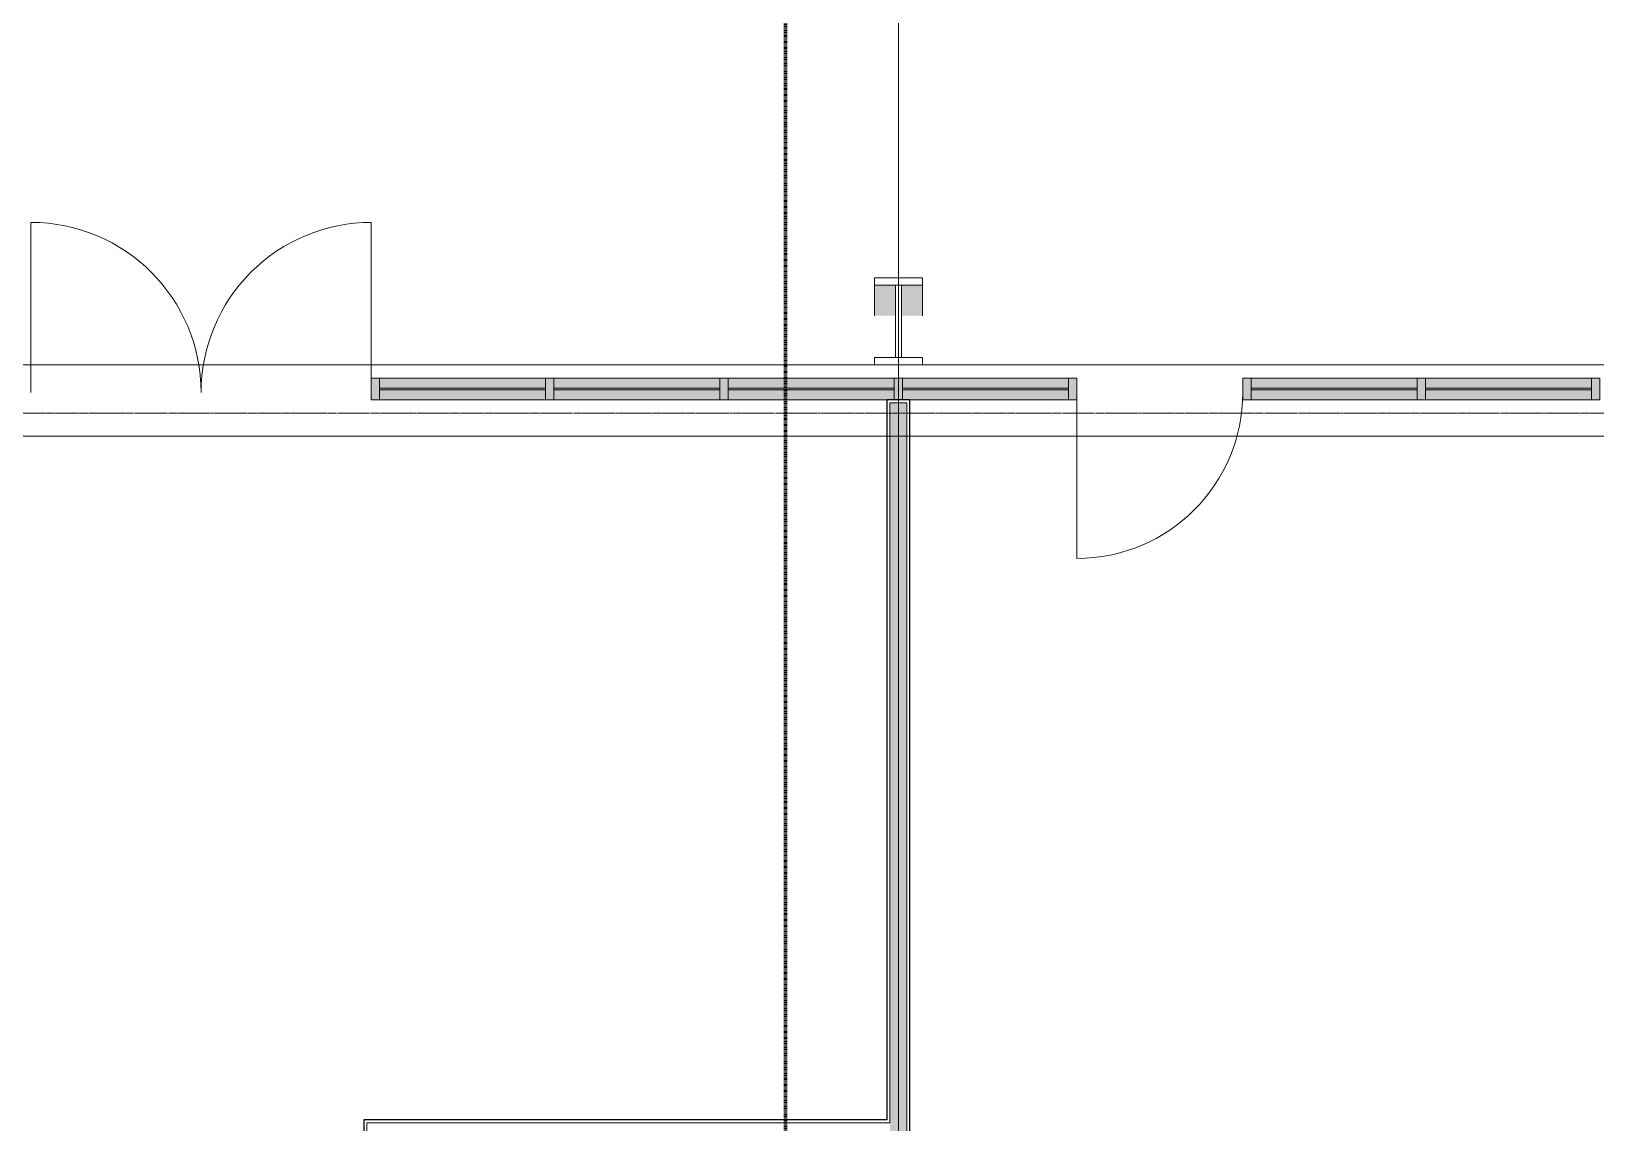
# Model space of a CAD drawing. Header units: inches. Extents: x 25369 to 33161, y -23509 to -20274.
# Drawn here: x 29993 to 30317.8, y -22516.9 to -22290.3 of the extents above; entities that cross this region are included whole.
import ezdxf

# ---------------------------------------------------------------- set-up
doc = ezdxf.new("R2010")
doc.units = ezdxf.units.IN
doc.header["$MEASUREMENT"] = 0
for name, pattern in [('Dash', [0.25, 0.125, -0.125]), ('Dash 1_16_', [0.125, 0.0625, -0.0625]), ('Grid Line 1_2_', [0.875, 0.5, -0.125, 0.125, -0.125])]:
    doc.linetypes.add(name, pattern=pattern)
for name, color, linetype, lineweight in [('A-ANNO-MATC', 214, 'Dash', 140), ('A-DETL', 90, 'Continuous', 9), ('A-DOOR', 31, 'Continuous', 9), ('A-GLAZ-CURT', 52, 'Continuous', 9), ('A-GLAZ-CWMG', 51, 'Continuous', 9), ('A-WALL', 113, 'Continuous', 9), ('A-WALL-PATT', 111, 'Continuous', 25), ('G-ANNO-SYMB', 111, 'Continuous', 9), ('I-WALL', 2, 'Continuous', 9), ('S-BEAM', 12, 'Continuous', 9), ('S-GRID', 1, 'Continuous', 9)]:
    doc.layers.add(name, color=color, linetype=linetype, lineweight=lineweight)
pattern_1 = [(225, (30173.017, -22360.053), (19.00703, -19.00703), []), (225, (30173.017, -22388.853), (19.00703, -19.00703), [])]
pattern_2 = [(0, (5929.126, 0), (61.44, 15.36), [2.534, -43.546, 2.534, -43.546, -245.76]), (0, (5929.126, 0), (61.44, 15.36), [-92.16, 2.534, -89.626, 2.534, -43.546, -107.52]), (0, (5929.126, 0), (61.44, 15.36), [-230.4, 2.534, -28.186, 2.534, -74.266]), (120, (5952.166, 7.68), (-44.02215, 45.528601), [2.534, -43.546, 2.534, -43.546, -245.76]), (120, (5952.166, 7.68), (-44.02215, 45.528601), [-92.16, 2.534, -89.626, 2.534, -43.546, -107.52]), (120, (5952.166, 7.68), (-44.02215, 45.528601), [-230.4, 2.534, -28.186, 2.534, -74.266]), (240, (5959.846, 38.4), (-17.41785, -60.888601), [2.534, -43.546, 2.534, -43.546, -245.76]), (240, (5959.846, 38.4), (-17.41785, -60.888601), [-92.16, 2.534, -89.626, 2.534, -43.546, -107.52]), (240, (5959.846, 38.4), (-17.41785, -60.888601), [-230.4, 2.534, -28.186, 2.534, -74.266])]

# ---------------------------------------------------------------- blocks, each defined once
blk = doc.blocks.new('Struct_Xcel_Sports Complex_rvt-2-Overall Floor Plan')
at = {"layer": 'A-DETL', "linetype": 'Dash 1_16_'}
for p, q in [((24238.89, -22359.55), (23959.39, -22359.55)), ((24528.39, -22359.55), (24248.89, -22359.55)), ((24241.52, -22369.55), (22804.02, -22369.55)), ((24629.02, -22369.55), (24246.27, -22369.55))]:
    blk.add_line(p, q, dxfattribs=at)
blk = doc.blocks.new('columns and girder2 - one-V31-Overall Floor Plan')
at = {"layer": 'S-BEAM'}
h = blk.add_hatch(dxfattribs=at)
h.set_pattern_fill('FP_28', color=256, style=0, pattern_type=2)
h.set_pattern_definition(pattern_1)
h.paths.add_polyline_path([(5, -0.5), (-5, -0.5), (-5, -2), (5, -2)], flags=0)
h.paths.add_polyline_path([(5, -17.03), (-5, -17.03), (-5, -18.55), (5, -18.55)], flags=0)
h.paths.add_polyline_path([(-5, -1204.89), (-5, -1206.4), (5, -1206.4), (5, -1204.89)], flags=0)
h.paths.add_polyline_path([(5, -1224.25), (-5, -1224.25), (-5, -1225), (5, -1225)], flags=0)
h = blk.add_hatch(dxfattribs=at)
h.set_pattern_fill('FP_28', color=256, style=0, pattern_type=2)
h.set_pattern_definition(pattern_1)
h.paths.add_polyline_path([(-0.63, -2), (-0.63, -17.03), (0.62, -17.03), (0.62, -2)], flags=0)
h.paths.add_polyline_path([(-0.63, -1206.4), (-0.63, -1224.25), (0.62, -1224.25), (0.62, -1206.4)], flags=0)
h = blk.add_hatch(color=256, dxfattribs=at)
h.paths.add_polyline_path([(5, -10.69), (0.62, -10.69), (0.62, -17.03), (5, -17.03)], flags=0)
h.paths.add_polyline_path([(-5, -10.69), (-5, -17.03), (-0.63, -17.03), (-0.63, -10.69)], flags=0)
at = {"layer": 'S-BEAM', "lineweight": 15}
for p, q in [((5, -0.5), (-5, -0.5)), ((-5, -0.5), (-5, -2)), ((-5, -2), (5, -2)), ((0.62, -2), (-0.63, -2)), ((-0.63, -2), (-0.63, -17.03)), ((0.62, -17.03), (0.62, -2)), ((5, -2), (5, -0.5)), ((5, -17.03), (-5, -17.03)), ((-5, -17.03), (-5, -18.55)), ((-5, -18.55), (5, -18.55)), ((-0.63, -17.03), (0.62, -17.03)), ((5, -18.55), (5, -17.03))]:
    blk.add_line(p, q, dxfattribs=at)
at = {"layer": 'S-BEAM'}
for p, q in [((-5, -17.03), (-5, -10.69)), ((5, -10.69), (5, -17.03))]:
    blk.add_line(p, q, dxfattribs=at)
blk = doc.blocks.new('System Panel - Interior Glazing-1220293-Overall Floor Plan')
at = {"layer": 'A-GLAZ-CURT'}
blk.add_hatch(color=256, dxfattribs=at).paths.add_polyline_path([(17.22, -0.56), (-17.22, -0.56), (-17.22, -0.94), (17.22, -0.94)], flags=0)
for p, q in [((17.22, -0.56), (-17.22, -0.56)), ((-17.22, -0.56), (-17.22, -0.94)), ((-17.22, -0.94), (17.22, -0.94)), ((17.22, -0.94), (17.22, -0.56))]:
    blk.add_line(p, q, dxfattribs=at)
blk = doc.blocks.new('Door_Single_Storefront - one-1371404-Overall Floor Plan')
at = {"layer": 'A-DOOR'}
blk.add_line((-17.21875, -34.4375), (-17.21875, 0), dxfattribs=at)
blk.add_arc((-17.21875, 0), 34.4375, 270, 0, dxfattribs=at)
blk = doc.blocks.new('Door_Single_Storefront - one-1371405-Overall Floor Plan')
at = {"layer": 'A-DOOR'}
blk.add_line((-17.65625, -35.3125), (-17.65625, 0), dxfattribs=at)
blk.add_arc((-17.65625, 0), 35.3125, 270, 0, dxfattribs=at)
blk = doc.blocks.new('Door_Single_Storefront - one-1371406-Overall Floor Plan')
at = {"layer": 'A-DOOR'}
blk.add_line((-17.65625, 35.3125), (-17.65625, 0), dxfattribs=at)
blk.add_arc((-17.65625, 0), 35.3125, 360, 90, dxfattribs=at)
blk = doc.blocks.new('Rectangular Mullion - Interior 1_75_ x 4_5_-1179494-Overall Floor Plan')
at = {"layer": 'A-GLAZ-CWMG'}
h = blk.add_hatch(color=256, dxfattribs=at)
h.paths.add_polyline_path([(24574.24, -22366.8), (24604.89, -22366.8), (24604.89, -22364.74), (24570.45, -22364.74), (24570.45, -22366.8)], flags=0)
h.paths.add_polyline_path([(24574.24, -22364.37), (24604.89, -22364.37), (24604.89, -22362.3), (24570.45, -22362.3), (24570.45, -22364.37)], flags=0)
for p, q in [((24570.45, -22362.3), (24604.89, -22362.3)), ((24570.45, -22366.8), (24604.89, -22366.8))]:
    blk.add_line(p, q, dxfattribs=at)
blk = doc.blocks.new('Rectangular Mullion - Interior 1_75_ x 4_5_-1305206-Overall Floor Plan')
at = {"layer": 'A-GLAZ-CWMG'}
h = blk.add_hatch(color=256, dxfattribs=at)
h.paths.add_polyline_path([(24317.14, -22366.8), (24351.58, -22366.8), (24351.58, -22364.74), (24317.14, -22364.74)], flags=0)
h.paths.add_polyline_path([(24317.14, -22364.37), (24351.58, -22364.37), (24351.58, -22362.3), (24317.14, -22362.3)], flags=0)
for p, q in [((24317.14, -22362.3), (24351.58, -22362.3)), ((24317.14, -22366.8), (24351.58, -22366.8))]:
    blk.add_line(p, q, dxfattribs=at)
blk = doc.blocks.new('Rectangular Mullion - Interior 1_75_ x 4_5_-1305207-Overall Floor Plan')
at = {"layer": 'A-GLAZ-CWMG'}
h = blk.add_hatch(color=256, dxfattribs=at)
h.paths.add_polyline_path([(24279.2, -22366.8), (24279.2, -22364.74), (24244.77, -22364.74), (24244.77, -22366.8), (24258.41, -22366.8)], flags=0)
h.paths.add_polyline_path([(24245.64, -22364.37), (24279.2, -22364.37), (24279.2, -22362.3), (24244.77, -22362.3), (24244.77, -22364.37)], flags=0)
for p, q in [((24244.77, -22362.3), (24279.2, -22362.3)), ((24246.27, -22366.8), (24279.2, -22366.8))]:
    blk.add_line(p, q, dxfattribs=at)
blk = doc.blocks.new('Rectangular Mullion - Interior 1_75_ x 4_5_-V84-Overall Floor Plan')
at = {"layer": 'A-GLAZ-CWMG'}
h = blk.add_hatch(color=256, dxfattribs=at)
h.paths.add_polyline_path([(24208.58, -22366.8), (24243.02, -22366.8), (24243.02, -22364.74), (24208.58, -22364.74)], flags=0)
h.paths.add_polyline_path([(24243.02, -22364.37), (24243.02, -22362.3), (24208.58, -22362.3), (24208.58, -22364.37), (24242.14, -22364.37)], flags=0)
for p, q in [((24208.58, -22362.3), (24243.02, -22362.3)), ((24208.58, -22366.8), (24241.52, -22366.8))]:
    blk.add_line(p, q, dxfattribs=at)
blk = doc.blocks.new('Rectangular Mullion - Interior 1_75_ x 4_5_-1220290-Overall Floor Plan')
at = {"layer": 'A-GLAZ-CWMG'}
blk.add_hatch(color=256, dxfattribs=at).paths.add_polyline_path([(-0.88, -1.5), (-0.88, 3), (0.87, 3), (0.87, -1.5)], flags=0)
at = {"layer": 'A-GLAZ-CWMG', "lineweight": 13}
for p, q in [((-0.88, 3), (0.87, 3)), ((-0.88, -1.5), (-0.88, 3)), ((0.87, 3), (0.87, -1.5)), ((0.87, -1.5), (-0.88, -1.5))]:
    blk.add_line(p, q, dxfattribs=at)

msp = doc.modelspace()

# ---------------------------------------------------------------- hatches: boundary and pattern name
at = {"layer": 'A-WALL-PATT', "lineweight": 9}
h = msp.add_hatch(dxfattribs=at)
h.set_pattern_fill('FP_15', color=256, style=0, pattern_type=2)
h.set_pattern_definition(pattern_2)
h.paths.add_polyline_path([(30171.27, -22683.55), (30171.27, -22520.37), (30170.64, -22520.37), (30170.64, -22683.55)], flags=0)
h.paths.add_polyline_path([(30171.27, -22516.87), (30171.27, -22367.43), (30174.77, -22367.43), (30174.77, -22366.8), (30170.64, -22366.8), (30170.64, -22516.87)], flags=0)
h = msp.add_hatch(dxfattribs=at)
h.set_pattern_fill('FP_15', color=256, style=0, pattern_type=2)
h.set_pattern_definition(pattern_2)
h.paths.add_polyline_path([(30174.77, -22685.3), (30175.39, -22685.3), (30175.39, -22366.8), (30174.77, -22366.8), (30174.77, -22666.03)], flags=0)
at = {"layer": 'I-WALL', "lineweight": 5}
msp.add_hatch(color=256, dxfattribs=at).paths.add_polyline_path([(30171.27, -22685.3), (30174.77, -22685.3), (30174.77, -22367.43), (30171.27, -22367.43), (30171.27, -22683.55)], flags=0)

# ---------------------------------------------------------------- linework, layer by layer
at = {"layer": 'A-ANNO-MATC', "color": 153}
msp.add_line((30149.57, -20555.1), (30149.57, -23033.87), dxfattribs=at)
at = {"layer": 'A-WALL'}
for p, q in [((30174.77, -22367.43), (30171.27, -22367.43)), ((30171.27, -22367.43), (30171.27, -22516.87)), ((30174.77, -22367.43), (30174.77, -22771.43)), ((30062.7, -22516.87), (30171.27, -22516.87)), ((30062.7, -22516.87), (30062.7, -22525.99))]:
    msp.add_line(p, q, dxfattribs=at)
at = {"layer": 'G-ANNO-SYMB'}
msp.add_line((32512.73, -22374.36), (27926.42, -22374.36), dxfattribs=at)
at = {"layer": 'I-WALL', "lineweight": 25}
for p, q in [((30175.39, -22366.8), (30170.64, -22366.8)), ((30170.64, -22366.8), (30170.64, -22516.24)), ((30175.39, -22772.05), (30175.39, -22366.8)), ((30170.64, -22516.24), (30062.08, -22516.24)), ((30062.08, -22516.24), (30062.08, -22526.62))]:
    msp.add_line(p, q, dxfattribs=at)
at = {"layer": 'S-GRID', "linetype": 'Grid Line 1_2_'}
for p, q in [((30173.02, -23095.8), (30173.02, -20550.05)), ((30173.02, -23413.24), (30173.02, -20902.43)), ((32648.19, -22359.55), (28582.64, -22359.55)), ((33026.59, -22359.55), (28666.64, -22359.55)), ((32930.59, -22369.55), (28666.64, -22369.55))]:
    msp.add_line(p, q, dxfattribs=at)

# ---------------------------------------------------------------- block references
at = {"lineweight": 5}
msp.add_blockref('Struct_Xcel_Sports Complex_rvt-2-Overall Floor Plan', (5929.13, 0), dxfattribs=at)
at = {"layer": 'A-DOOR'}
for name, p in [('Door_Single_Storefront - one-1371406-Overall Floor Plan', (30010.61, -22365.3)), ('Door_Single_Storefront - one-1371404-Overall Floor Plan', (30227.3, -22365.3))]:
    msp.add_blockref(name, p, dxfattribs=at)
at = {"layer": 'A-DOOR', "rotation": 180}
msp.add_blockref('Door_Single_Storefront - one-1371405-Overall Floor Plan', (30045.92, -22365.3), dxfattribs=at)
at = {"layer": 'A-GLAZ-CURT', "rotation": 180}
for p in [(30082.55, -22365.3), (30118.74, -22365.3), (30154.92, -22365.3), (30191.11, -22365.3), (30263.49, -22365.3), (30299.67, -22365.3)]:
    msp.add_blockref('System Panel - Interior Glazing-1220293-Overall Floor Plan', p, dxfattribs=at)
at = {"layer": 'A-GLAZ-CWMG', "extrusion": (0, 0, -1)}
for p in [(-30064.45, -22365.3), (-30100.64, -22365.3), (-30136.83, -22365.3), (-30173.02, -22365.3), (-30209.2, -22365.3), (-30245.39, -22365.3), (-30281.58, -22365.3), (-30317.77, -22365.3)]:
    msp.add_blockref('Rectangular Mullion - Interior 1_75_ x 4_5_-1220290-Overall Floor Plan', p, dxfattribs=at)
at = {"layer": 'A-GLAZ-CWMG'}
for name, p in [('Rectangular Mullion - Interior 1_75_ x 4_5_-1305206-Overall Floor Plan', (5748.19, 0)), ('Rectangular Mullion - Interior 1_75_ x 4_5_-1179494-Overall Floor Plan', (5531.06, 0)), ('Rectangular Mullion - Interior 1_75_ x 4_5_-V84-Overall Floor Plan', (5929.13, 0)), ('Rectangular Mullion - Interior 1_75_ x 4_5_-1305207-Overall Floor Plan', (5929.13, 0)), ('Rectangular Mullion - Interior 1_75_ x 4_5_-1305206-Overall Floor Plan', (5929.13, 0)), ('Rectangular Mullion - Interior 1_75_ x 4_5_-1179494-Overall Floor Plan', (5712, 0))]:
    msp.add_blockref(name, p, dxfattribs=at)
at = {"layer": 'S-BEAM', "rotation": 180}
msp.add_blockref('columns and girder2 - one-V31-Overall Floor Plan', (30173.02, -22360.05), dxfattribs=at)

doc.saveas('drawing.dxf')
